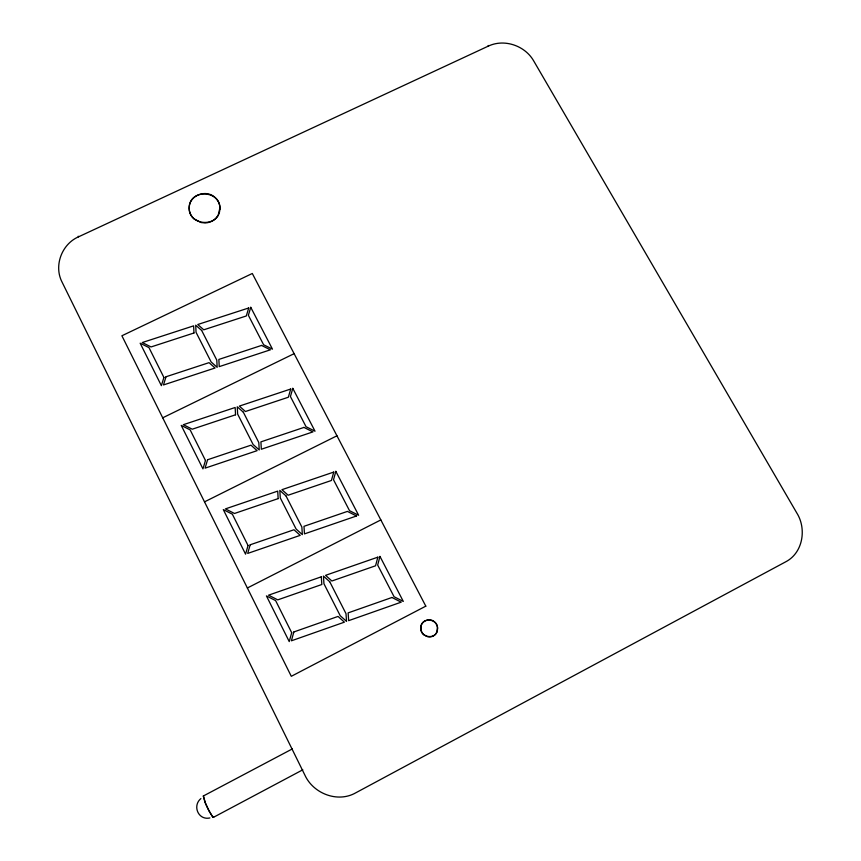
<?xml version="1.0" encoding="UTF-8"?>
<svg xmlns="http://www.w3.org/2000/svg" width="861" height="861" viewBox="0 0 861 861"><rect width="100%" height="100%" fill="white"/><g stroke="black" fill="none" stroke-linecap="round" stroke-linejoin="round"><path stroke-width="1.29" d="M292.342 748.909L203.293 796.027L204.918 801.978L208.696 810.19L212.269 816.325L213.453 817.326L213.528 816.745M203.368 795.973L205.585 803.636A12.172 1.324 64.6 0 0 209.557 811.858L212.807 817.003A11.215 1.227 64.6 0 0 213.56 817.089M200.882 798.588C192.089 805.864 198.407 820.565 209.89 817.95M78.523 236.829C61.755 244.094 53.565 265.834 62.089 282.15L304.869 775.083C313.264 793.551 337.544 803.098 355.625 792.895L785.738 561.803C803.022 552.827 806.757 528.837 796.845 513.059L533.669 60.873C525.006 45.698 504.471 38.541 488.488 46.042L78.523 236.829L78.222 236.226M213.453 817.326L302.803 769.799M247.365 587.998L380.831 519.926M204.52 501.855L336.952 435.795M162.707 417.811L294.128 353.667M488.165 45.472L488.488 46.042M437.539 628.024L436.721 632.372L435.515 634.202A8.201 8.083 68.3 0 1 429.779 636.946L427.605 636.731L423.698 634.643A8.901 8.771 68.1 0 1 420.846 628.659C419.953 621.416 429.596 616.81 434.665 622.051A8.901 8.771 68.3 0 1 437.539 628.024M219.953 207.792L218.177 215.218L215.853 218.339A14.928 14.013 -6.2 0 1 205.112 222.945L201.097 222.536L194.037 218.877A16.208 15.218 -6.1 0 1 189.162 208.545C188.462 195.544 206.027 188.688 215.046 197.503A16.219 15.218 -6.2 0 1 219.953 207.792M437.517 628.853C437.625 639.992 419.931 638.593 420.868 627.841C420.781 616.724 438.421 618.123 437.517 628.853M219.867 209.201C219.049 228.197 187.623 226.034 189.248 207.146C190.163 188.236 221.406 190.399 219.867 209.201M377.861 557.153L375.557 565.785L331.872 581.003L325.576 575.331L377.861 557.153M379.97 556.421L377.667 565.042L394.08 596.738L403.303 601.419L379.97 556.421M333.756 472.076L331.42 480.481L288.123 495.226L281.934 489.683L333.756 472.076M335.844 471.354L333.519 479.76L349.523 510.681L358.617 515.265L335.844 471.354M291.696 632.717L289.231 641.574L266.426 595.909L275.617 600.601L291.696 632.717M293.849 631.952L291.395 640.81L344.389 622.159L338.05 616.422L293.849 631.952M290.717 389.032L288.349 397.233L245.428 411.515L239.347 406.101L290.717 389.032M292.794 388.343L290.426 396.534L306.053 426.712L315.018 431.2L292.794 388.343M248.043 545.53L245.557 554.15L223.3 509.604L232.362 514.2L248.043 545.53M250.185 544.787L247.699 553.419L300.22 535.348L293.988 529.752L250.185 544.787M248.7 307.98L246.311 315.965L203.756 329.806L197.772 324.511L248.7 307.98M250.755 307.312L248.366 315.287L263.617 344.755L272.453 349.146L250.755 307.312M205.467 460.463L202.948 468.868L181.24 425.399L190.163 429.897L205.467 460.463M207.587 459.752L205.069 468.158L257.127 450.658L251.003 445.18L207.587 459.752M163.913 377.452L161.373 385.642L140.171 343.216L148.975 347.618L163.913 377.452M166.012 376.763L163.472 384.953L215.067 368.002L209.051 362.653L166.012 376.763M425.808 606.155L291.298 676.305L121.896 335.768L252.305 273.486L425.808 606.155M391.959 597.48L348.135 612.881L348.662 620.652L401.183 602.162L391.959 597.48M321.314 576.816L268.567 595.166L277.769 599.859L321.82 584.511L321.314 576.816M356.519 515.987L304.46 533.895L303.987 526.319L347.424 511.402L356.519 515.987M278.157 498.616L234.493 513.479L225.431 508.883L277.716 491.114L278.157 498.616M303.965 427.411L260.915 441.865L261.335 449.248L312.93 431.899L303.965 427.411M235.548 414.798L192.272 429.198L183.35 424.699L235.161 407.49L235.548 414.798M261.55 345.433L218.866 359.424L219.232 366.635L270.386 349.824L261.55 345.433M193.962 332.992L151.073 346.94L142.269 342.538L193.628 325.856L193.962 332.992M201.678 330.473L195.705 325.189L196.05 332.314L211.128 361.964L217.155 367.313L216.789 360.113L201.678 330.473M243.34 412.204L237.259 406.79L237.647 414.098L253.102 444.48L259.226 449.948L258.806 442.565L243.34 412.204M286.013 495.936L279.825 490.404L280.277 497.895L296.109 529.02L302.34 534.616L301.867 527.05L286.013 495.936M329.741 581.745L323.445 576.074L323.951 583.758L340.192 615.669L346.531 621.405L345.993 613.635L329.741 581.745"/></g></svg>
